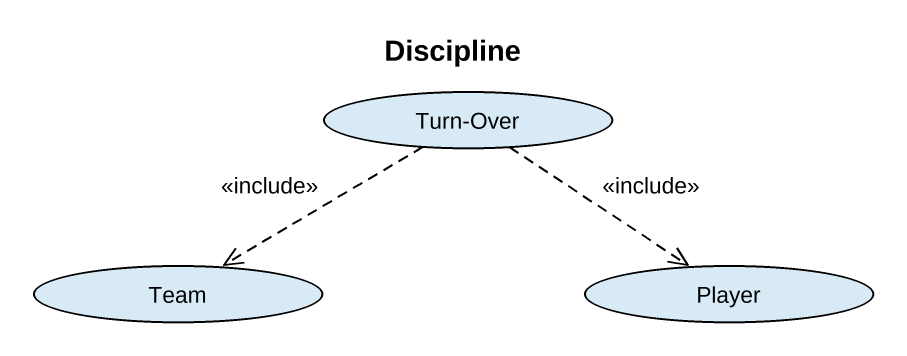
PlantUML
@startuml
title Discipline
usecase "Turn-Over" as Turn_Over
usecase Team
usecase Player
Turn_Over ..> Team : <<include>>
Turn_Over ..> Player : <<include>>
@enduml
